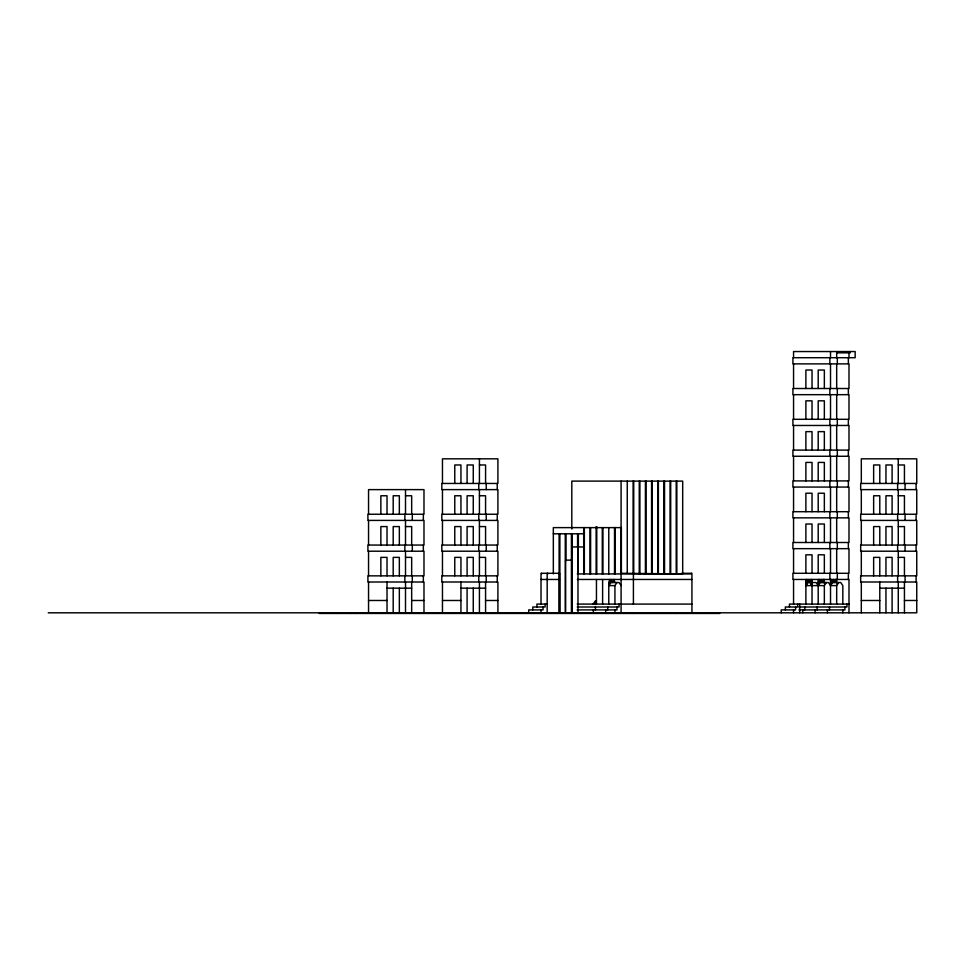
<?xml version="1.0" encoding="UTF-8"?>
<svg xmlns="http://www.w3.org/2000/svg" width="965" height="965" viewBox="0 0 965 965"><rect width="100%" height="100%" fill="white"/><g stroke="black" fill="none" stroke-linecap="round" stroke-linejoin="round"><path stroke-width="1.45" d="M608.77 604.09L608.77 582.534L609.796 579.458L610.821 582.534L608.77 585.61L614.934 585.61L616.985 582.534M612.884 582.534L613.909 579.458L614.934 582.534M822.301 582.534L823.326 579.458L824.351 582.534M834.616 582.534L835.654 579.458L836.679 582.534M806.909 584.078L805.884 582.534L806.909 579.458L807.934 582.534L805.884 585.61L824.351 585.61L826.414 582.534M811.01 584.078L812.035 582.534L811.01 579.458L809.985 582.534L812.035 585.61M819.225 584.078L818.199 582.534L819.225 579.458L820.25 582.534L818.199 585.61L816.149 582.534L807.934 582.534M820.25 582.534L828.465 582.534L830.515 585.61L832.566 582.534L831.541 579.458L830.515 582.534L831.541 584.078M836.679 604.09L836.679 585.61L838.73 582.534M592.956 604.319L595.429 600.833L595.429 604.536M541.015 604.09L541.015 573.294L559.495 573.294L558.856 573.934L558.856 573.294M836.788 352.84L850.274 352.84L850.274 351.55M479.424 464.973L485.576 464.973L485.576 483.453M898.27 464.973L904.434 464.973L904.434 483.453M405.505 495.769L411.669 495.769L411.669 514.249M479.424 495.769L485.576 495.769L485.576 514.249M898.27 495.769L904.434 495.769L904.434 514.249M405.505 526.576L411.669 526.576L411.669 545.056M479.424 526.576L485.576 526.576L485.576 545.056M898.27 526.576L904.434 526.576L904.434 545.056M621.086 527.626L553.331 527.626L553.331 573.934M553.331 533.79L584.139 533.79M584.139 546.962L571.811 546.962L571.811 560.122M405.505 557.372L411.669 557.372L411.669 575.852M479.424 557.372L485.576 557.372L485.576 575.852M898.27 557.372L904.434 557.372L904.434 575.852M572.197 560.122L565.659 560.122L565.659 612.811M621.086 573.294L682.689 573.934L682.689 481.113L571.811 481.113L571.811 529.025M681.423 573.294L691.929 573.294L691.929 612.811M577.251 573.934L691.29 573.934L691.29 573.294M541.015 579.458L559.495 579.458M577.384 579.458L691.929 579.458M610.821 582.534L619.035 582.534L621.086 585.61M832.566 582.534L840.78 582.534L842.831 585.61L842.831 604.09M830.515 585.61L836.679 585.61M387.025 588.168L411.669 588.168M460.944 588.168L485.576 588.168M879.791 588.168L904.434 588.168M368.546 600.483L387.025 600.483M411.669 600.483L423.985 600.483M442.465 600.483L460.944 600.483M485.576 600.483L497.904 600.483M861.311 600.483L879.791 600.483M904.434 600.483L916.75 600.483M547.179 604.09L536.914 604.09L536.914 606.997M577.227 604.09L691.929 604.09M848.995 604.09L789.454 604.09L789.454 606.997M577.227 606.997L619.035 606.997L619.035 604.09M798.851 606.997L846.944 606.997L846.944 604.09M577.106 609.904L616.985 609.904L616.985 606.997M798.851 609.904L844.894 609.904L844.894 606.997M48.25 612.811L916.75 612.811L916.75 582.004L860.671 582.004L860.671 575.852L916.75 575.852L916.75 551.208L860.671 551.208L860.671 545.056L916.75 545.056L916.75 520.412L860.671 520.412L860.671 514.249L916.75 514.249L916.75 489.617L860.671 489.617L860.671 483.453L916.75 483.453L916.75 458.821L861.311 458.821L861.311 483.453M608.77 582.534L609.796 584.078M916.111 483.453L916.111 489.617M916.111 514.249L916.111 520.412M916.111 545.056L916.111 551.208M916.111 575.852L916.111 582.004M905.074 483.453L905.074 489.617M905.074 514.249L905.074 520.412M905.074 545.056L905.074 551.208M905.074 575.852L905.074 582.004M904.434 582.004L904.434 612.811M898.27 458.821L898.27 483.453M898.27 489.617L898.27 514.249M898.27 520.412L898.27 545.056M898.27 551.208L898.27 575.852M898.27 582.004L898.27 612.811M897.631 483.453L897.631 489.617M897.631 514.249L897.631 520.412M897.631 545.056L897.631 551.208M897.631 575.852L897.631 582.004M892.106 483.453L892.106 464.973L885.954 464.973L885.954 483.453M892.106 514.249L892.106 495.769L885.954 495.769L885.954 514.249M892.106 545.056L892.106 526.576L885.954 526.576L885.954 545.056M892.106 575.852L892.106 557.372L885.954 557.372L885.954 575.852M892.106 588.168L892.106 612.811M885.954 588.168L885.954 612.811M879.791 483.453L879.791 464.973L873.639 464.973L873.639 483.453M879.791 514.249L879.791 495.769L873.639 495.769L873.639 514.249M879.791 545.056L879.791 526.576L873.639 526.576L873.639 545.056M879.791 575.852L879.791 557.372L873.639 557.372L873.639 575.852M879.791 582.004L879.791 612.811M861.311 489.617L861.311 514.249M861.311 520.412L861.311 545.056M861.311 551.208L861.311 575.852M861.311 582.004L861.311 612.811M848.995 352.78L848.995 357.713M848.995 612.811L848.995 579.458L792.916 579.458L792.916 573.294L848.995 573.294L848.995 548.663L792.916 548.663L792.916 542.499L848.995 542.499L848.995 517.855L792.916 517.855L792.916 511.703L848.995 511.703L848.995 487.06L792.916 487.06L792.916 480.908L848.995 480.908L848.995 456.264L792.916 456.264L792.916 450.1L848.995 450.1L848.995 425.469L792.916 425.469L792.916 419.305L848.995 419.305L848.995 394.673L792.916 394.673L792.916 388.509L848.995 388.509L848.995 363.877L792.916 363.877L792.916 357.713L855.159 357.713L855.159 351.55L793.556 351.55L793.556 357.713M848.356 357.713L848.356 363.877M848.356 388.509L848.356 394.673M848.356 419.305L848.356 425.469M848.356 450.1L848.356 456.264M848.356 480.908L848.356 487.06M848.356 511.703L848.356 517.855M848.356 542.499L848.356 548.663M848.356 573.294L848.356 579.458M842.831 609.904L842.831 612.811M837.318 357.713L837.318 363.877M837.318 388.509L837.318 394.673M837.318 419.305L837.318 425.469M837.318 450.1L837.318 456.264M837.318 480.908L837.318 487.06M837.318 511.703L837.318 517.855M837.318 542.499L837.318 548.663M837.318 573.294L837.318 579.458M836.679 351.55L836.679 357.713M836.679 363.877L836.679 388.509M836.679 394.673L836.679 419.305M836.679 425.469L836.679 450.1M836.679 456.264L836.679 480.908M836.679 487.06L836.679 511.703M836.679 517.855L836.679 542.499M836.679 548.663L836.679 573.294M836.679 579.458L836.679 583.801M833.591 579.458L833.591 582.534M830.515 351.55L830.515 357.713M830.515 363.877L830.515 388.509M830.515 394.673L830.515 419.305M830.515 425.469L830.515 450.1M830.515 456.264L830.515 480.908M830.515 487.06L830.515 511.703M830.515 517.855L830.515 542.499M830.515 548.663L830.515 573.294M830.515 579.458L830.515 604.09M829.876 357.713L829.876 363.877M829.876 388.509L829.876 394.673M829.876 419.305L829.876 425.469M829.876 450.1L829.876 456.264M829.876 480.908L829.876 487.06M829.876 511.703L829.876 517.855M829.876 542.499L829.876 548.663M829.876 573.294L829.876 579.458M829.49 606.997L829.49 609.904M827.439 609.904L827.439 612.811M824.351 388.509L824.351 370.029L818.199 370.029L818.199 388.509M824.351 419.305L824.351 400.825L818.199 400.825L818.199 419.305M824.351 450.1L824.351 431.632L818.199 431.632L818.199 450.1M824.351 480.908L824.351 462.428L818.199 462.428L818.199 480.908M824.351 511.703L824.351 493.224L818.199 493.224L818.199 511.703M824.351 542.499L824.351 524.019L818.199 524.019L818.199 542.499M824.351 573.294L824.351 554.815L818.199 554.815L818.199 573.294M824.351 579.458L824.351 583.801M824.351 585.61L824.351 604.09M821.275 579.458L821.275 582.534M818.199 579.458L818.199 604.09M817.174 606.997L817.174 609.904M815.111 609.904L815.111 612.811M812.035 388.509L812.035 370.029L805.884 370.029L805.884 388.509M812.035 419.305L812.035 400.825L805.884 400.825L805.884 419.305M812.035 450.1L812.035 431.632L805.884 431.632L805.884 450.1M812.035 480.908L812.035 462.428L805.884 462.428L805.884 480.908M812.035 511.703L812.035 493.224L805.884 493.224L805.884 511.703M812.035 542.499L812.035 524.019L805.884 524.019L805.884 542.499M812.035 573.294L812.035 554.815L805.884 554.815L805.884 573.294M812.035 579.458L812.035 604.09M808.96 579.458L808.96 582.534M805.884 579.458L805.884 604.09M804.846 606.997L804.846 609.904M802.796 609.904L802.796 612.811M799.72 604.09L799.72 612.811M797.669 604.09L797.669 606.997L785.341 606.997L785.341 609.904M795.606 606.997L795.606 609.904L781.24 609.904L781.24 612.811M793.556 363.877L793.556 388.509M793.556 394.673L793.556 419.305M793.556 425.469L793.556 450.1M793.556 456.264L793.556 480.908M793.556 487.06L793.556 511.703M793.556 517.855L793.556 542.499M793.556 548.663L793.556 573.294M793.556 579.458L793.556 604.09M793.556 609.904L793.556 612.811M719.649 612.811L719.649 613.451L319.27 613.451L319.27 612.811M698.081 612.811L698.081 613.451M676.851 481.113L676.851 573.934M676.525 612.811L676.525 613.451M676.212 481.113L676.212 573.934M670.699 481.113L670.699 573.934M670.06 481.113L670.06 573.934M664.535 481.113L664.535 573.934M663.896 481.113L663.896 573.934M658.383 481.113L658.383 573.934M657.732 481.113L657.732 573.934M652.219 481.113L652.219 573.934M651.58 481.113L651.58 573.934M646.055 481.113L646.055 573.934M645.73 612.811L645.73 613.451M645.416 481.113L645.416 573.934M639.904 481.113L639.904 573.934M639.252 481.113L639.252 573.934M633.74 481.113L633.74 573.934M633.414 573.294L633.414 604.09M633.414 612.811L633.414 613.451M633.1 481.113L633.1 573.934M627.25 481.113L627.25 573.294M621.376 527.529L621.376 573.934M621.086 481.113L621.086 612.811M620.724 527.529L620.724 573.934M615.163 527.529L615.163 573.934M614.934 527.626L614.934 573.934M614.934 585.61L614.934 604.09M614.934 609.904L614.934 612.811M614.524 527.529L614.524 573.934M611.846 579.458L611.846 582.534M608.77 528.024L608.77 573.934M607.745 606.997L607.745 609.904M605.694 609.904L605.694 612.811M602.932 528.024L602.932 573.934M602.606 579.458L602.606 604.09M602.293 528.024L602.293 573.934M596.768 526.661L596.768 573.934M596.454 579.458L596.454 604.09M596.129 526.661L596.129 573.934M595.429 606.997L595.429 609.904M593.366 609.904L593.366 612.811M590.616 528.024L590.616 573.934M589.977 528.024L589.977 573.934M584.344 527.529L584.344 573.934M584.139 527.626L584.139 573.934M583.704 527.529L583.704 573.934M578.361 533.79L578.361 546.962M578.144 546.986L578.144 573.934M577.975 546.962L577.975 612.811M577.589 533.79L577.589 546.962M572.197 533.79L572.197 612.811M571.425 533.79L571.425 612.811M566.045 533.79L566.045 560.629M565.273 533.79L565.273 612.811M559.881 533.79L559.881 612.811M559.495 573.294L559.495 612.811M559.109 533.79L559.109 612.811M547.818 573.294L547.818 573.934M547.179 573.294L547.179 612.811M545.116 604.09L545.116 606.997L532.801 606.997L532.801 609.904M543.066 606.997L543.066 609.904L528.699 609.904L528.699 612.811M541.655 573.294L541.655 573.934M541.015 609.904L541.015 612.811M497.904 612.811L497.904 582.004L441.825 582.004L441.825 575.852L497.904 575.852L497.904 551.208L441.825 551.208L441.825 545.056L497.904 545.056L497.904 520.412L441.825 520.412L441.825 514.249L497.904 514.249L497.904 489.617L441.825 489.617L441.825 483.453L497.904 483.453L497.904 458.821L442.465 458.821L442.465 483.453M497.252 483.453L497.252 489.617M497.252 514.249L497.252 520.412M497.252 545.056L497.252 551.208M497.252 575.852L497.252 582.004M486.227 483.453L486.227 489.617M486.227 514.249L486.227 520.412M486.227 545.056L486.227 551.208M486.227 575.852L486.227 582.004M485.576 582.004L485.576 612.811M479.424 458.821L479.424 483.453M479.424 489.617L479.424 514.249M479.424 520.412L479.424 545.056M479.424 551.208L479.424 575.852M479.424 582.004L479.424 612.811M478.773 483.453L478.773 489.617M478.773 514.249L478.773 520.412M478.773 545.056L478.773 551.208M478.773 575.852L478.773 582.004M473.26 483.453L473.26 464.973L467.096 464.973L467.096 483.453M473.26 514.249L473.26 495.769L467.096 495.769L467.096 514.249M473.26 545.056L473.26 526.576L467.096 526.576L467.096 545.056M473.26 575.852L473.26 557.372L467.096 557.372L467.096 575.852M473.26 588.168L473.26 612.811M467.096 588.168L467.096 612.811M460.944 483.453L460.944 464.973L454.78 464.973L454.78 483.453M460.944 514.249L460.944 495.769L454.78 495.769L454.78 514.249M460.944 545.056L460.944 526.576L454.78 526.576L454.78 545.056M460.944 575.852L460.944 557.372L454.78 557.372L454.78 575.852M460.944 582.004L460.944 612.811M442.465 489.617L442.465 514.249M442.465 520.412L442.465 545.056M442.465 551.208L442.465 575.852M442.465 582.004L442.465 612.811M423.985 612.811L423.985 582.004L367.906 582.004L367.906 575.852L423.985 575.852L423.985 551.208L367.906 551.208L367.906 545.056L423.985 545.056L423.985 520.412L367.906 520.412L367.906 514.249L423.985 514.249L423.985 489.617L368.546 489.617L368.546 514.249M423.346 514.249L423.346 520.412M423.346 545.056L423.346 551.208M423.346 575.852L423.346 582.004M412.308 514.249L412.308 520.412M412.308 545.056L412.308 551.208M412.308 575.852L412.308 582.004M411.669 582.004L411.669 612.811M405.505 489.617L405.505 514.249M405.505 520.412L405.505 545.056M405.505 551.208L405.505 575.852M405.505 582.004L405.505 612.811M404.866 514.249L404.866 520.412M404.866 545.056L404.866 551.208M404.866 575.852L404.866 582.004M399.341 514.249L399.341 495.769L393.189 495.769L393.189 514.249M399.341 545.056L399.341 526.576L393.189 526.576L393.189 545.056M399.341 575.852L399.341 557.372L393.189 557.372L393.189 575.852M399.341 588.168L399.341 612.811M393.189 588.168L393.189 612.811M387.025 514.249L387.025 495.769L380.861 495.769L380.861 514.249M387.025 545.056L387.025 526.576L380.861 526.576L380.861 545.056M387.025 575.852L387.025 557.372L380.861 557.372L380.861 575.852M387.025 582.004L387.025 612.811M368.546 520.412L368.546 545.056M368.546 551.208L368.546 575.852M368.546 582.004L368.546 612.811M356.23 612.811L356.23 613.451M350.066 612.811L350.066 613.451M337.75 612.811L337.75 613.451"/></g></svg>
